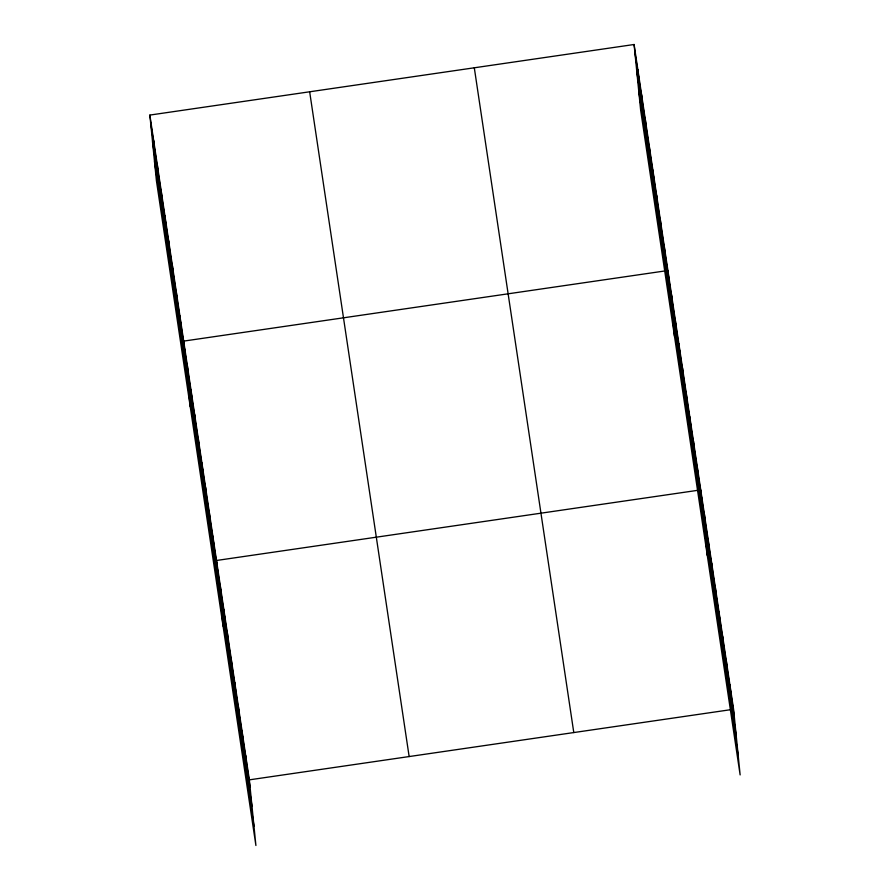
<?xml version="1.0" encoding="UTF-8"?>
<svg xmlns="http://www.w3.org/2000/svg" width="890" height="890" viewBox="0 0 890 890"><rect width="100%" height="100%" fill="white"/><g stroke="black" fill="none" stroke-linecap="round" stroke-linejoin="round"><path stroke-width="1.33" d="M149.865 115.077L249.356 779.851L255.908 845.5L156.417 180.737L149.865 115.077L634.092 44.5L733.582 709.263L740.135 774.923L640.644 110.149L634.092 44.5M249.356 779.851L730.913 709.653M634.848 52.043L734.328 716.806M636.762 71.222L736.252 735.986M638.731 90.98L738.222 755.744M474.303 67.796L573.783 732.559M309.664 91.792L409.144 756.556M150.621 122.62L250.101 787.394M152.535 141.799L252.015 806.562M154.504 161.557L253.995 826.321M729.933 684.888L730.69 692.431M726.285 660.514L727.041 668.056M722.635 636.139L723.392 643.681M718.986 611.764L719.743 619.306M715.337 587.389L716.094 594.932M711.689 563.014L712.445 570.557M708.051 538.639L708.796 546.182M704.402 514.264L705.147 521.807M707.305 555.549L700.753 489.889L216.526 560.478L223.079 626.126M697.104 465.514L697.86 473.057M693.455 441.14L694.211 448.682M689.806 416.765L690.562 424.308M686.157 392.39L686.913 399.933M682.508 368.015L683.264 375.558M678.859 343.64L679.615 351.183M675.21 319.265L675.966 326.808M671.572 294.89L672.317 302.433M674.475 336.175L667.923 270.516L183.696 341.104L190.249 406.752M664.163 245.406L664.919 252.949M660.402 220.297L661.159 227.84M656.642 195.177L657.399 202.72M652.882 170.068L653.638 177.611M649.133 144.959L649.878 152.502M645.372 119.839L646.118 127.381M641.612 94.729L642.369 102.272M637.852 69.609L638.608 77.152M245.707 755.477L246.463 763.019M242.058 731.102L242.814 738.644M238.409 706.727L239.165 714.269M234.76 682.352L235.516 689.895M231.111 657.977L231.867 665.52M227.462 633.602L228.218 641.145M223.813 609.227L224.569 616.77M220.175 584.852L220.92 592.395M212.877 536.103L213.622 543.645M209.228 511.728L209.984 519.27M205.579 487.353L206.335 494.896M201.93 462.978L202.686 470.521M198.281 438.603L199.037 446.146M194.632 414.228L195.388 421.771M190.983 389.853L191.739 397.396M187.345 365.478L188.09 373.021M179.936 315.983L180.681 323.526M176.176 290.874L176.932 298.417M172.415 265.765L173.172 273.308M168.655 240.645L169.412 248.188M164.895 215.536L165.651 223.079M161.146 190.416L161.891 197.958M157.385 165.306L158.142 172.849M153.625 140.197L154.382 147.74"/></g></svg>
